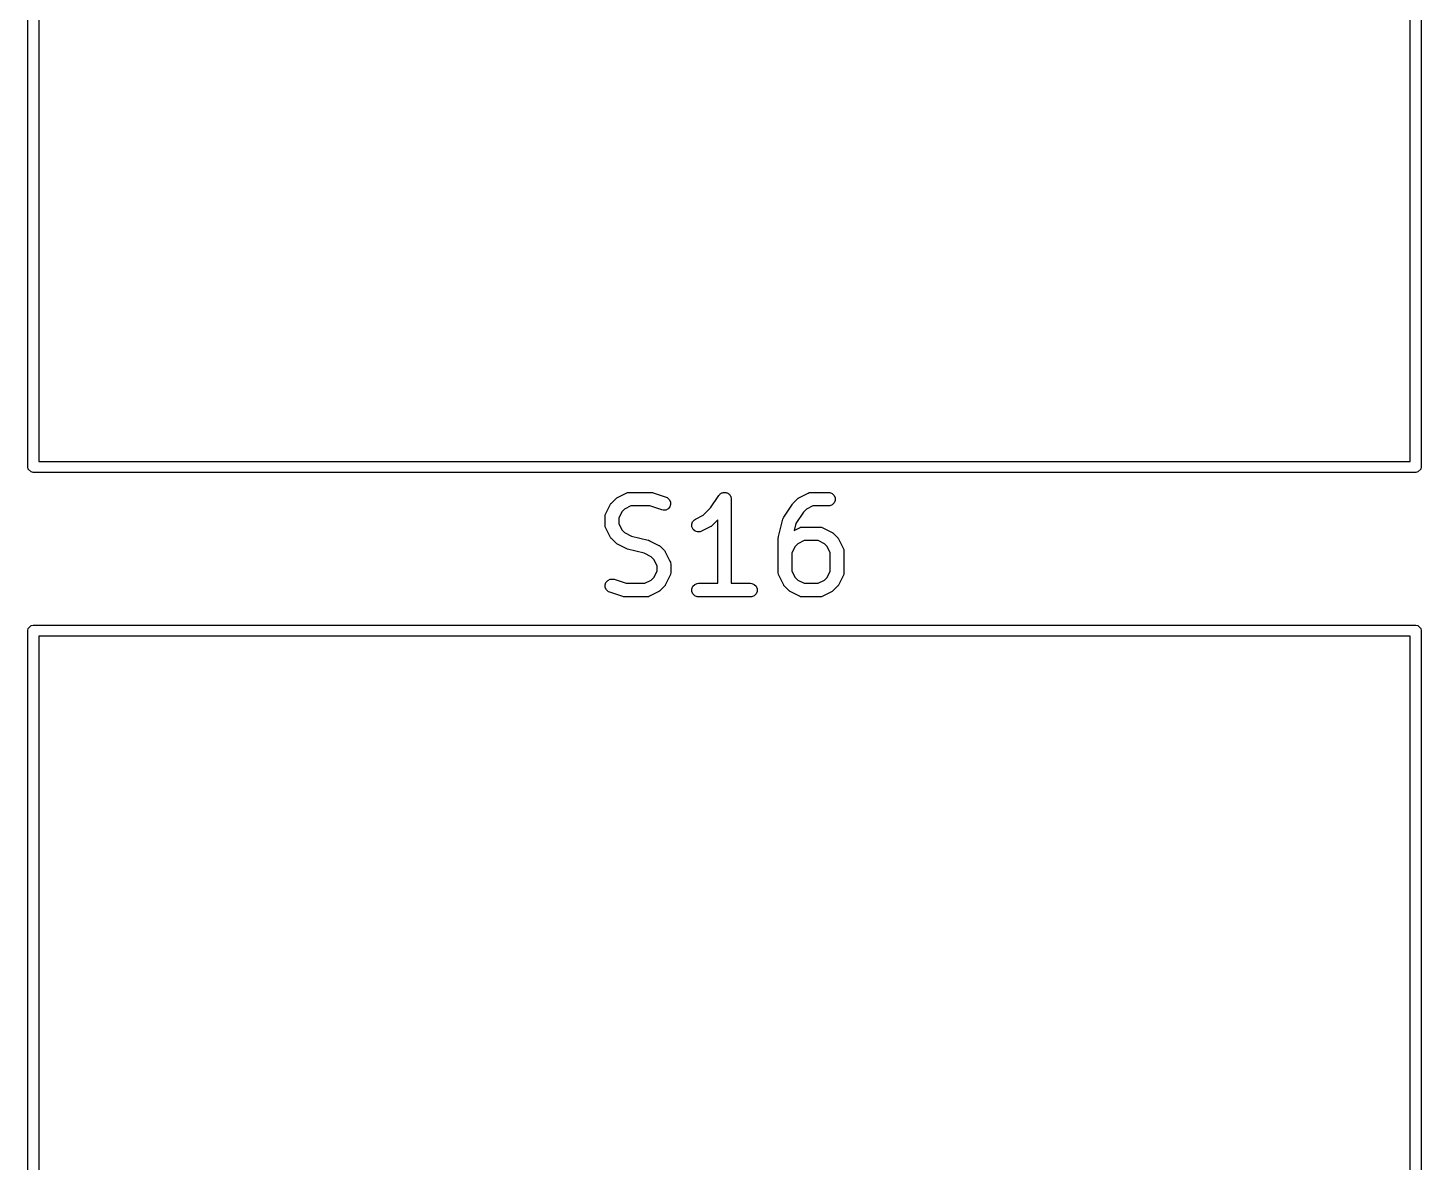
# Model space of a CAD drawing. Header units: inches. Extents: x 3.93 to 7.4, y -5.66 to -1.55.
# Drawn here: x 3.966 to 4.569, y -4.246 to -3.755 of the extents above; entities that cross this region are included whole.
import ezdxf

# ---------------------------------------------------------------- set-up
doc = ezdxf.new("R2010")
doc.units = ezdxf.units.IN
doc.header["$MEASUREMENT"] = 0
doc.layers.add('F.Silkscreen', color=41, linetype='CONTINUOUS', true_color=0xf2eda1)

msp = doc.modelspace()

# ---------------------------------------------------------------- linework, layer by layer
at = {"layer": 'F.Silkscreen', "linetype": 'CONTINUOUS'}
for p, q in [((3.96614, -3.94488), (3.96614, -3.34646)), ((4.56929, -3.34646), (4.56929, -3.94488)), ((3.97087, -3.34882), (3.97087, -3.94252)), ((4.56457, -3.94252), (4.56457, -3.34882)), ((3.97087, -3.94252), (4.56457, -3.94252)), ((3.96632, -3.94579), (3.96614, -3.94488)), ((3.9676, -3.94706), (3.96632, -3.94579)), ((3.9685, -3.94724), (3.9676, -3.94706)), ((4.56693, -3.94724), (3.9685, -3.94724)), ((4.56783, -3.94706), (4.56693, -3.94724)), ((4.56911, -3.94579), (4.56783, -3.94706)), ((4.56929, -3.94488), (4.56911, -3.94579)), ((4.2214, -3.95808), (4.22515, -3.95621)), ((4.22515, -3.95621), (4.22569, -3.956)), ((4.22569, -3.956), (4.2258, -3.956)), ((4.2258, -3.956), (4.2259, -3.95596)), ((4.2259, -3.95596), (4.22647, -3.9559)), ((4.22647, -3.9559), (4.23585, -3.9559)), ((4.23585, -3.9559), (4.23614, -3.95593)), ((4.23614, -3.95593), (4.23621, -3.95592)), ((4.23621, -3.95592), (4.23632, -3.95594)), ((4.23632, -3.95594), (4.23642, -3.95596)), ((4.23642, -3.95596), (4.23649, -3.95598)), ((4.23649, -3.95598), (4.23678, -3.95605)), ((4.23678, -3.95605), (4.2424, -3.95792)), ((4.26563, -3.95677), (4.26587, -3.9566)), ((4.26587, -3.9566), (4.26608, -3.9564)), ((4.26608, -3.9564), (4.26634, -3.95629)), ((4.26634, -3.95629), (4.26658, -3.95612)), ((4.26658, -3.95612), (4.26687, -3.95607)), ((4.26687, -3.95607), (4.26714, -3.95596)), ((4.26714, -3.95596), (4.26743, -3.95596)), ((4.26743, -3.95596), (4.26771, -3.9559)), ((4.26771, -3.9559), (4.268, -3.95596)), ((4.268, -3.95596), (4.26829, -3.95596)), ((4.26829, -3.95596), (4.26856, -3.95607)), ((4.26856, -3.95607), (4.26884, -3.95612)), ((4.26884, -3.95612), (4.26909, -3.95628)), ((4.26909, -3.95628), (4.26936, -3.9564)), ((4.26936, -3.9564), (4.26956, -3.9566)), ((4.26956, -3.9566), (4.2698, -3.95676)), ((4.30014, -3.95808), (4.30389, -3.95621)), ((4.30389, -3.95621), (4.30443, -3.956)), ((4.30443, -3.956), (4.30454, -3.956)), ((4.30454, -3.956), (4.30464, -3.95596)), ((4.30464, -3.95596), (4.30521, -3.9559)), ((4.30521, -3.9559), (4.31271, -3.9559)), ((4.31271, -3.9559), (4.31329, -3.95596)), ((4.31329, -3.95596), (4.31435, -3.9564)), ((4.31435, -3.9564), (4.31517, -3.95721)), ((4.21633, -3.96503), (4.21821, -3.96128)), ((4.21821, -3.96128), (4.21836, -3.96103)), ((4.21836, -3.96103), (4.21839, -3.96096)), ((4.21839, -3.96096), (4.21846, -3.96088)), ((4.21846, -3.96088), (4.21851, -3.96079)), ((4.21851, -3.96079), (4.21857, -3.96074)), ((4.21857, -3.96074), (4.21876, -3.96051)), ((4.21876, -3.96051), (4.22063, -3.95864)), ((4.22063, -3.95864), (4.22086, -3.95845)), ((4.22086, -3.95845), (4.22091, -3.95839)), ((4.22091, -3.95839), (4.221, -3.95834)), ((4.221, -3.95834), (4.22108, -3.95827)), ((4.22108, -3.95827), (4.22115, -3.95824)), ((4.22115, -3.95824), (4.2214, -3.95808)), ((4.22717, -3.9618), (4.22447, -3.96315)), ((4.23537, -3.9618), (4.22717, -3.9618)), ((4.24054, -3.96353), (4.23537, -3.9618)), ((4.2424, -3.95792), (4.24293, -3.95816)), ((4.24293, -3.95816), (4.2438, -3.95892)), ((4.24404, -3.96219), (4.24328, -3.96306)), ((4.2438, -3.95892), (4.24432, -3.95995)), ((4.2444, -3.9611), (4.24404, -3.96219)), ((4.24432, -3.95995), (4.2444, -3.9611)), ((4.25847, -3.9658), (4.26167, -3.96259)), ((4.26167, -3.96259), (4.26526, -3.95721)), ((4.26526, -3.95721), (4.26563, -3.95677)), ((4.26526, -3.95721), (4.26526, -3.95721)), ((4.26526, -3.95721), (4.26526, -3.95721)), ((4.26526, -3.95721), (4.26526, -3.95721)), ((4.2698, -3.95676), (4.26997, -3.957)), ((4.26997, -3.957), (4.27017, -3.95721)), ((4.27017, -3.95721), (4.27028, -3.95748)), ((4.27028, -3.95748), (4.27044, -3.95772)), ((4.27044, -3.95772), (4.2705, -3.958)), ((4.2705, -3.958), (4.27061, -3.95828)), ((4.27061, -3.95828), (4.27067, -3.95884)), ((4.27067, -3.95884), (4.27067, -3.95885)), ((4.27067, -3.95885), (4.27067, -3.95885)), ((4.27067, -3.95885), (4.27067, -3.95885)), ((4.27067, -3.95885), (4.27067, -3.99527)), ((4.29338, -3.96659), (4.29713, -3.96096)), ((4.29713, -3.96096), (4.29731, -3.96074)), ((4.29713, -3.96096), (4.29713, -3.96096)), ((4.29713, -3.96096), (4.29713, -3.96096)), ((4.29731, -3.96074), (4.2975, -3.96051)), ((4.2975, -3.96051), (4.29937, -3.95864)), ((4.2975, -3.96051), (4.2975, -3.96051)), ((4.2975, -3.96051), (4.2975, -3.96051)), ((4.29937, -3.95864), (4.2996, -3.95845)), ((4.2996, -3.95845), (4.29965, -3.95839)), ((4.29965, -3.95839), (4.29974, -3.95834)), ((4.29974, -3.95834), (4.29982, -3.95827)), ((4.29982, -3.95827), (4.29989, -3.95824)), ((4.29989, -3.95824), (4.30014, -3.95808)), ((4.30591, -3.9618), (4.30321, -3.96315)), ((4.31271, -3.9618), (4.30591, -3.9618)), ((4.31329, -3.96175), (4.31271, -3.9618)), ((4.31435, -3.96131), (4.31329, -3.96175)), ((4.31517, -3.96049), (4.31435, -3.96131)), ((4.31517, -3.95721), (4.31561, -3.95828)), ((4.31561, -3.95943), (4.31517, -3.96049)), ((4.31561, -3.95828), (4.31561, -3.95943)), ((4.21602, -3.96635), (4.21608, -3.96577)), ((4.21602, -3.9701), (4.21602, -3.96635)), ((4.21608, -3.96577), (4.21612, -3.96568)), ((4.21612, -3.96557), (4.21633, -3.96503)), ((4.21612, -3.96568), (4.21612, -3.96557)), ((4.22327, -3.96435), (4.22193, -3.96705)), ((4.22193, -3.96705), (4.22193, -3.9694)), ((4.22447, -3.96315), (4.22327, -3.96435)), ((4.2411, -3.96366), (4.24054, -3.96353)), ((4.24225, -3.96357), (4.2411, -3.96366)), ((4.24328, -3.96306), (4.24225, -3.96357)), ((4.25354, -3.96973), (4.2539, -3.96864)), ((4.2539, -3.96864), (4.25466, -3.96777)), ((4.25466, -3.96777), (4.25515, -3.96746)), ((4.25515, -3.96746), (4.25847, -3.9658)), ((4.26476, -3.96785), (4.26231, -3.97031)), ((4.26476, -3.99527), (4.26476, -3.96785)), ((4.2911, -3.97501), (4.29297, -3.96751)), ((4.29297, -3.96751), (4.29309, -3.96717)), ((4.29309, -3.96717), (4.29311, -3.9671)), ((4.29311, -3.9671), (4.29314, -3.96703)), ((4.29314, -3.96703), (4.29317, -3.96696)), ((4.29317, -3.96696), (4.29321, -3.96691)), ((4.29321, -3.96691), (4.29338, -3.96659)), ((4.30188, -3.96448), (4.29858, -3.96944)), ((4.30321, -3.96315), (4.30188, -3.96448)), ((4.21608, -3.97068), (4.21602, -3.9701)), ((4.21612, -3.97077), (4.21608, -3.97068)), ((4.21612, -3.97088), (4.21612, -3.97077)), ((4.21633, -3.97142), (4.21612, -3.97088)), ((4.21821, -3.97517), (4.21633, -3.97142)), ((4.22193, -3.9694), (4.22327, -3.9721)), ((4.22327, -3.9721), (4.22447, -3.9733)), ((4.22447, -3.9733), (4.2275, -3.97481)), ((4.25362, -3.97088), (4.25354, -3.96973)), ((4.25414, -3.97191), (4.25362, -3.97088)), ((4.25501, -3.97266), (4.25414, -3.97191)), ((4.2561, -3.97303), (4.25501, -3.97266)), ((4.25725, -3.97295), (4.2561, -3.97303)), ((4.25779, -3.97274), (4.25725, -3.97295)), ((4.26154, -3.97087), (4.25779, -3.97274)), ((4.26179, -3.97071), (4.26154, -3.97087)), ((4.26186, -3.97068), (4.26179, -3.97071)), ((4.26194, -3.97061), (4.26186, -3.97068)), ((4.26203, -3.97056), (4.26194, -3.97061)), ((4.26208, -3.9705), (4.26203, -3.97056)), ((4.26231, -3.97031), (4.26208, -3.9705)), ((4.29858, -3.96944), (4.29785, -3.97235)), ((4.29785, -3.97235), (4.30014, -3.97121)), ((4.30014, -3.97121), (4.30068, -3.971)), ((4.30068, -3.971), (4.30079, -3.97099)), ((4.30079, -3.97099), (4.30089, -3.97095)), ((4.30089, -3.97095), (4.30146, -3.9709)), ((4.30146, -3.9709), (4.30896, -3.9709)), ((4.30896, -3.9709), (4.30954, -3.97095)), ((4.30954, -3.97095), (4.30964, -3.97099)), ((4.30964, -3.97099), (4.30974, -3.971)), ((4.30974, -3.971), (4.31028, -3.97121)), ((4.31028, -3.97121), (4.31403, -3.97308)), ((4.31403, -3.97308), (4.31428, -3.97324)), ((4.31428, -3.97324), (4.31435, -3.97327)), ((4.31435, -3.97327), (4.31443, -3.97334)), ((4.31443, -3.97334), (4.31452, -3.97339)), ((4.31452, -3.97339), (4.31457, -3.97345)), ((4.31457, -3.97345), (4.3148, -3.97364)), ((4.3148, -3.97364), (4.31667, -3.97551)), ((4.21836, -3.97542), (4.21821, -3.97517)), ((4.21839, -3.97549), (4.21836, -3.97542)), ((4.21846, -3.97557), (4.21839, -3.97549)), ((4.21851, -3.97566), (4.21846, -3.97557)), ((4.21857, -3.97571), (4.21851, -3.97566)), ((4.21876, -3.97594), (4.21857, -3.97571)), ((4.22063, -3.97781), (4.21876, -3.97594)), ((4.22086, -3.978), (4.22063, -3.97781)), ((4.22091, -3.97806), (4.22086, -3.978)), ((4.221, -3.97811), (4.22091, -3.97806)), ((4.22108, -3.97818), (4.221, -3.97811)), ((4.22115, -3.97821), (4.22108, -3.97818)), ((4.2214, -3.97837), (4.22115, -3.97821)), ((4.22515, -3.98024), (4.2214, -3.97837)), ((4.22519, -3.98026), (4.22515, -3.98024)), ((4.22521, -3.98027), (4.22519, -3.98026)), ((4.22545, -3.98035), (4.22521, -3.98027)), ((4.22569, -3.98045), (4.22545, -3.98035)), ((4.22571, -3.98045), (4.22569, -3.98045)), ((4.22576, -3.98046), (4.22571, -3.98045)), ((4.23294, -3.98226), (4.22576, -3.98046)), ((4.2275, -3.97481), (4.23469, -3.97661)), ((4.23469, -3.97661), (4.23473, -3.97662)), ((4.23473, -3.97662), (4.23475, -3.97663)), ((4.23475, -3.97663), (4.23499, -3.97672)), ((4.23499, -3.97672), (4.23523, -3.9768)), ((4.23523, -3.9768), (4.23525, -3.97682)), ((4.23525, -3.97682), (4.23529, -3.97683)), ((4.23529, -3.97683), (4.23904, -3.97871)), ((4.23904, -3.97871), (4.23929, -3.97886)), ((4.23929, -3.97886), (4.23936, -3.97889)), ((4.23936, -3.97889), (4.23944, -3.97896)), ((4.23944, -3.97896), (4.23953, -3.97902)), ((4.23953, -3.97902), (4.23958, -3.97907)), ((4.23958, -3.97907), (4.23981, -3.97926)), ((4.23981, -3.97926), (4.24168, -3.98114)), ((4.29101, -3.97558), (4.29105, -3.97536)), ((4.29102, -3.97562), (4.29101, -3.97558)), ((4.29101, -3.97572), (4.29102, -3.97562)), ((4.29101, -3.99072), (4.29101, -3.97572)), ((4.29105, -3.97536), (4.29107, -3.97515)), ((4.29107, -3.97515), (4.29108, -3.97511)), ((4.29108, -3.97511), (4.2911, -3.97501)), ((4.29826, -3.97935), (4.29692, -3.98205)), ((4.29946, -3.97815), (4.29826, -3.97935)), ((4.30216, -3.9768), (4.29946, -3.97815)), ((4.30826, -3.9768), (4.30216, -3.9768)), ((4.31096, -3.97815), (4.30826, -3.9768)), ((4.31216, -3.97935), (4.31096, -3.97815)), ((4.31351, -3.98205), (4.31216, -3.97935)), ((4.31667, -3.97551), (4.31686, -3.97574)), ((4.31686, -3.97574), (4.31692, -3.97579)), ((4.31692, -3.97579), (4.31697, -3.97588)), ((4.31697, -3.97588), (4.31704, -3.97596)), ((4.31704, -3.97596), (4.31707, -3.97603)), ((4.31707, -3.97603), (4.31723, -3.97628)), ((4.31723, -3.97628), (4.3191, -3.98003)), ((4.3191, -3.98003), (4.31931, -3.98057)), ((4.31931, -3.98057), (4.31932, -3.98067)), ((4.31932, -3.98067), (4.31936, -3.98077)), ((4.31936, -3.98077), (4.31941, -3.98135)), ((4.23597, -3.98378), (4.23294, -3.98226)), ((4.23717, -3.98497), (4.23597, -3.98378)), ((4.23852, -3.98767), (4.23717, -3.98497)), ((4.24168, -3.98114), (4.24187, -3.98136)), ((4.24187, -3.98136), (4.24193, -3.98141)), ((4.24193, -3.98141), (4.24198, -3.9815)), ((4.24198, -3.9815), (4.24205, -3.98158)), ((4.24205, -3.98158), (4.24208, -3.98165)), ((4.24208, -3.98165), (4.24224, -3.9819)), ((4.24224, -3.9819), (4.24411, -3.98565)), ((4.24411, -3.98565), (4.24432, -3.98619)), ((4.24432, -3.98619), (4.24433, -3.9863)), ((4.24433, -3.9863), (4.24437, -3.9864)), ((4.24437, -3.9864), (4.24442, -3.98697)), ((4.29692, -3.98205), (4.29692, -3.99003)), ((4.31351, -3.99003), (4.31351, -3.98205)), ((4.31941, -3.98135), (4.31941, -3.99072)), ((4.23597, -3.99392), (4.23717, -3.99272)), ((4.23717, -3.99272), (4.23852, -3.99003)), ((4.23852, -3.99003), (4.23852, -3.98767)), ((4.24411, -3.99204), (4.24224, -3.99579)), ((4.24432, -3.9915), (4.24411, -3.99204)), ((4.24433, -3.9914), (4.24432, -3.9915)), ((4.24437, -3.9913), (4.24433, -3.9914)), ((4.24442, -3.99072), (4.24437, -3.9913)), ((4.24442, -3.98697), (4.24442, -3.99072)), ((4.29107, -3.9913), (4.29101, -3.99072)), ((4.29111, -3.9914), (4.29107, -3.9913)), ((4.29112, -3.9915), (4.29111, -3.9914)), ((4.29132, -3.99204), (4.29112, -3.9915)), ((4.2932, -3.99579), (4.29132, -3.99204)), ((4.29692, -3.99003), (4.29826, -3.99272)), ((4.29826, -3.99272), (4.29946, -3.99392)), ((4.31096, -3.99392), (4.31216, -3.99272)), ((4.31216, -3.99272), (4.31351, -3.99003)), ((4.3191, -3.99204), (4.31723, -3.99579)), ((4.31931, -3.9915), (4.3191, -3.99204)), ((4.31932, -3.9914), (4.31931, -3.9915)), ((4.31936, -3.9913), (4.31932, -3.9914)), ((4.31941, -3.99072), (4.31936, -3.9913)), ((4.21604, -3.99598), (4.21641, -3.99488)), ((4.21612, -3.99713), (4.21604, -3.99598)), ((4.21664, -3.99816), (4.21612, -3.99713)), ((4.21641, -3.99488), (4.21716, -3.99401)), ((4.21751, -3.99891), (4.21664, -3.99816)), ((4.21716, -3.99401), (4.21819, -3.9935)), ((4.21819, -3.9935), (4.21934, -3.99342)), ((4.21934, -3.99342), (4.21991, -3.99355)), ((4.21991, -3.99355), (4.22508, -3.99527)), ((4.22508, -3.99527), (4.23327, -3.99527)), ((4.23327, -3.99527), (4.23597, -3.99392)), ((4.23929, -3.99883), (4.23904, -3.99899)), ((4.23936, -3.9988), (4.23929, -3.99883)), ((4.23944, -3.99874), (4.23936, -3.9988)), ((4.23953, -3.99868), (4.23944, -3.99874)), ((4.23958, -3.99862), (4.23953, -3.99868)), ((4.23981, -3.99843), (4.23958, -3.99862)), ((4.24168, -3.99656), (4.23981, -3.99843)), ((4.24187, -3.99633), (4.24168, -3.99656)), ((4.24193, -3.99628), (4.24187, -3.99633)), ((4.24198, -3.99619), (4.24193, -3.99628)), ((4.24205, -3.99611), (4.24198, -3.99619)), ((4.24208, -3.99604), (4.24205, -3.99611)), ((4.24224, -3.99579), (4.24208, -3.99604)), ((4.25357, -3.99765), (4.25401, -3.99658)), ((4.25357, -3.9988), (4.25357, -3.99765)), ((4.25401, -3.99986), (4.25357, -3.9988)), ((4.25401, -3.99658), (4.25483, -3.99577)), ((4.25483, -3.99577), (4.25589, -3.99533)), ((4.25589, -3.99533), (4.25647, -3.99527)), ((4.25647, -3.99527), (4.26476, -3.99527)), ((4.27067, -3.99527), (4.27897, -3.99527)), ((4.27897, -3.99527), (4.27954, -3.99533)), ((4.27954, -3.99533), (4.28061, -3.99577)), ((4.28061, -3.99577), (4.28142, -3.99658)), ((4.28142, -3.99658), (4.28186, -3.99765)), ((4.28186, -3.9988), (4.28142, -3.99986)), ((4.28186, -3.99765), (4.28186, -3.9988)), ((4.29335, -3.99604), (4.2932, -3.99579)), ((4.29338, -3.99611), (4.29335, -3.99604)), ((4.29345, -3.99619), (4.29338, -3.99611)), ((4.29351, -3.99628), (4.29345, -3.99619)), ((4.29356, -3.99633), (4.29351, -3.99628)), ((4.29375, -3.99656), (4.29356, -3.99633)), ((4.29562, -3.99843), (4.29375, -3.99656)), ((4.29585, -3.99862), (4.29562, -3.99843)), ((4.2959, -3.99868), (4.29585, -3.99862)), ((4.29599, -3.99874), (4.2959, -3.99868)), ((4.29607, -3.9988), (4.29599, -3.99874)), ((4.29614, -3.99883), (4.29607, -3.9988)), ((4.29639, -3.99899), (4.29614, -3.99883)), ((4.29946, -3.99392), (4.30216, -3.99527)), ((4.30216, -3.99527), (4.30826, -3.99527)), ((4.30826, -3.99527), (4.31096, -3.99392)), ((4.31428, -3.99883), (4.31403, -3.99899)), ((4.31435, -3.9988), (4.31428, -3.99883)), ((4.31443, -3.99874), (4.31435, -3.9988)), ((4.31452, -3.99868), (4.31443, -3.99874)), ((4.31457, -3.99862), (4.31452, -3.99868)), ((4.3148, -3.99843), (4.31457, -3.99862)), ((4.31667, -3.99656), (4.3148, -3.99843)), ((4.31686, -3.99633), (4.31667, -3.99656)), ((4.31692, -3.99628), (4.31686, -3.99633)), ((4.31697, -3.99619), (4.31692, -3.99628)), ((4.31704, -3.99611), (4.31697, -3.99619)), ((4.31707, -3.99604), (4.31704, -3.99611)), ((4.31723, -3.99579), (4.31707, -3.99604)), ((4.21804, -3.99915), (4.21751, -3.99891)), ((4.22366, -4.00102), (4.21804, -3.99915)), ((4.22395, -4.00109), (4.22366, -4.00102)), ((4.22402, -4.00112), (4.22395, -4.00109)), ((4.22413, -4.00113), (4.22402, -4.00112)), ((4.22423, -4.00115), (4.22413, -4.00113)), ((4.22431, -4.00115), (4.22423, -4.00115)), ((4.2246, -4.00117), (4.22431, -4.00115)), ((4.23397, -4.00117), (4.2246, -4.00117)), ((4.23455, -4.00112), (4.23397, -4.00117)), ((4.23464, -4.00108), (4.23455, -4.00112)), ((4.23475, -4.00107), (4.23464, -4.00108)), ((4.23529, -4.00086), (4.23475, -4.00107)), ((4.23904, -3.99899), (4.23529, -4.00086)), ((4.25483, -4.00068), (4.25401, -3.99986)), ((4.25589, -4.00112), (4.25483, -4.00068)), ((4.25647, -4.00117), (4.25589, -4.00112)), ((4.27897, -4.00117), (4.25647, -4.00117)), ((4.27954, -4.00112), (4.27897, -4.00117)), ((4.28061, -4.00068), (4.27954, -4.00112)), ((4.28142, -3.99986), (4.28061, -4.00068)), ((4.30014, -4.00086), (4.29639, -3.99899)), ((4.30068, -4.00107), (4.30014, -4.00086)), ((4.30079, -4.00108), (4.30068, -4.00107)), ((4.30089, -4.00112), (4.30079, -4.00108)), ((4.30146, -4.00117), (4.30089, -4.00112)), ((4.30896, -4.00117), (4.30146, -4.00117)), ((4.30954, -4.00112), (4.30896, -4.00117)), ((4.30964, -4.00108), (4.30954, -4.00112)), ((4.30974, -4.00107), (4.30964, -4.00108)), ((4.31028, -4.00086), (4.30974, -4.00107)), ((4.31403, -3.99899), (4.31028, -4.00086)), ((3.96614, -4.01575), (3.96632, -4.01484)), ((3.96614, -4.61417), (3.96614, -4.01575)), ((3.96632, -4.01484), (3.9676, -4.01357)), ((3.9676, -4.01357), (3.9685, -4.01339)), ((3.9685, -4.01339), (4.56693, -4.01339)), ((4.56693, -4.01339), (4.56783, -4.01357)), ((4.56783, -4.01357), (4.56911, -4.01484)), ((4.56911, -4.01484), (4.56929, -4.01575)), ((4.56929, -4.01575), (4.56929, -4.61417)), ((3.97087, -4.01811), (3.97087, -4.61181)), ((4.56457, -4.01811), (3.97087, -4.01811)), ((4.56457, -4.61181), (4.56457, -4.01811))]:
    msp.add_line(p, q, dxfattribs=at)

doc.saveas('drawing.dxf')
